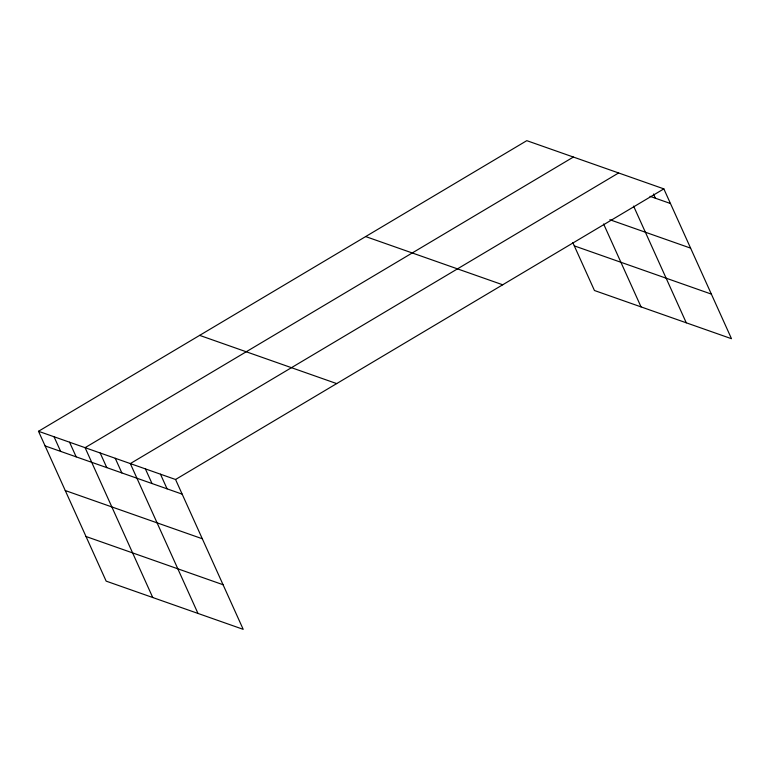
<?xml version="1.0" encoding="UTF-8"?>
<svg xmlns="http://www.w3.org/2000/svg" width="770" height="770" viewBox="0 0 770 770"><rect width="100%" height="100%" fill="white"/><g stroke="black" fill="none" stroke-linecap="round" stroke-linejoin="round"><path stroke-width="1.16" d="M38.5 431.287L175.55 479.498L243.205 629.34L106.154 581.129L38.5 431.287L526.796 140.66L663.846 188.871L731.5 338.713L594.45 290.502L572.822 242.598M573.39 157.051L85.095 447.678L152.749 597.52M618.618 172.961L130.323 463.588L197.977 613.43M175.55 479.498L663.846 188.871M649.996 196.321L670.458 203.511M609.84 219.72L690.603 248.133M574.304 245.88L711.355 294.101M365.654 236.563L502.704 284.784M199.642 335.373L336.683 383.595M45.112 445.926L182.153 494.138M65.257 490.538L202.298 538.759M86.009 536.507L223.059 584.728M653.489 194.03L655.376 198.208M633.585 206.1L686.272 322.803M603.603 223.964L641.044 306.893M160.468 474.195L167.08 488.834M145.395 468.892L152.008 483.531M115.25 458.285L121.852 472.924M100.167 452.981L106.78 467.621M69.56 442.211L76.172 456.851M54.035 436.744L60.647 451.384"/></g></svg>
